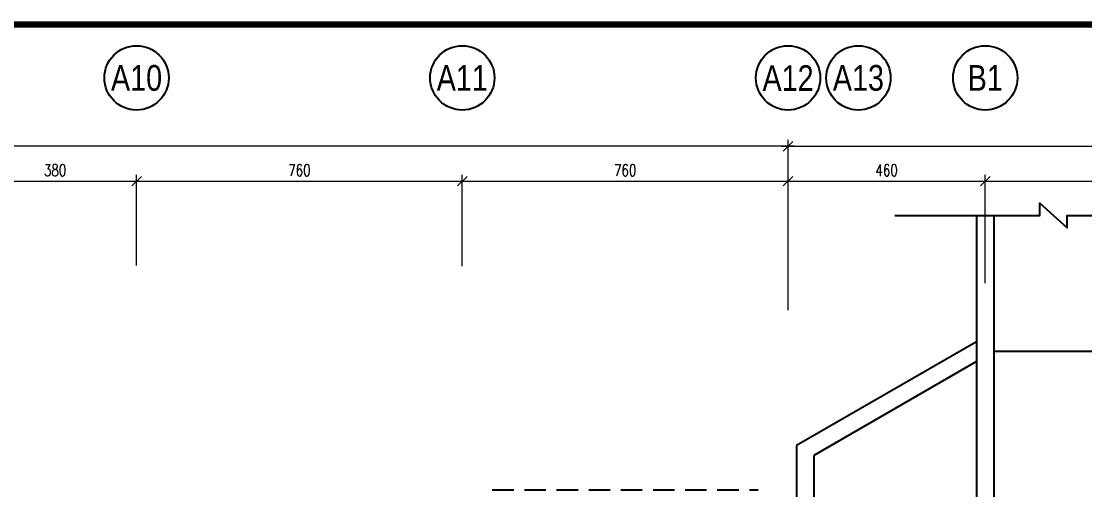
# Model space of a CAD drawing. Extents: x 278386 to 404536, y 8015 to 97114.
# Drawn here: x 335938 to 360749, y 83535 to 94472 of the extents above; entities that cross this region are included whole.
import ezdxf
from ezdxf.enums import TextEntityAlignment as Align

# ---------------------------------------------------------------- set-up
doc = ezdxf.new("R2010")
doc.units = 0
doc.header["$LTSCALE"] = 2
doc.header["$MEASUREMENT"] = 0
doc.linetypes.add('1-BLOCK-A_FLOOR PLAN$0$HIDDEN', pattern=[0.375, 0.25, -0.125])
doc.linetypes.add('1-BLOCK-A_FLOOR PLAN$0$HIDDEN2', pattern=[0.1875, 0.125, -0.0625])
doc.layers.get('0').update_dxf_attribs({"color": 1})
for name, color, linetype in [('1-BLOCK-A_FLOOR PLAN$0$ARCH', 1, '1-BLOCK-A_FLOOR PLAN$0$HIDDEN2'), ('1-BLOCK-A_FLOOR PLAN$0$AXIS-NOS', 1, 'Continuous'), ('1-BLOCK-A_FLOOR PLAN$0$Callouts', 9, 'Continuous'), ('1-BLOCK-A_FLOOR PLAN$0$ROAD', 1, 'Continuous'), ('1-BLOCK-A_FLOOR PLAN$0$Stairs', 1, 'Continuous'), ('ext', 93, 'Continuous'), ('TITLE-A$0$-ABC', 1, 'Continuous'), ('TITLE-A$0$1-BLOCK-A_FLOOR PLAN$0$ROAD', 1, 'Continuous')]:
    doc.layers.add(name, color=color, linetype=linetype)
doc.layers.add('1-BLOCK-A_FLOOR PLAN$0$AXDIM', color=1, linetype='Continuous', lineweight=13)
doc.styles.add('1-BLOCK-A_FLOOR PLAN$0$ARIAL', font='arial.ttf', dxfattribs={"width": 0.8})
doc.styles.add('1-BLOCK-A_FLOOR PLAN$0$DIMTEXT', font='romans.shx', dxfattribs={"width": 0.75})
doc.styles.add('1-BLOCK-A_FLOOR PLAN$0$TITLE', font='arial.ttf')

# ---------------------------------------------------------------- blocks, each defined once
blk = doc.blocks.new('1-BLOCK-A_FLOOR PLAN$0$GRID')
at = {"layer": '1-BLOCK-A_FLOOR PLAN$0$AXIS-NOS', "linetype": 'Continuous'}
blk.add_circle((0, 0), 5, dxfattribs=at)
at = {"layer": '1-BLOCK-A_FLOOR PLAN$0$AXIS-NOS', "linetype": 'Continuous', "style": '1-BLOCK-A_FLOOR PLAN$0$ARIAL', "width": 0.8}
blk.add_attdef('GRID', text='', height=4, dxfattribs=at).set_placement((0, 0), align=Align.MIDDLE)
blk = doc.blocks.new('1-BLOCK-A_FLOOR PLAN$0$_Oblique')
at = {"color": 0, "linetype": 'ByBlock', "lineweight": -2}
blk.add_line((-0.5, -0.5), (0.5, 0.5), dxfattribs=at)
blk = doc.blocks.new('1-BLOCK-A_FLOOR PLAN', base_point=(138.43, 17.087))
at = {"layer": '1-BLOCK-A_FLOOR PLAN$0$ARCH', "color": 8, "linetype": '1-BLOCK-A_FLOOR PLAN$0$HIDDEN'}
blk.add_line((83, 90.3), (89.2, 90.3), dxfattribs=at)
at = {"layer": '1-BLOCK-A_FLOOR PLAN$0$AXDIM', "color": 9, "true_color": 0xbababa}
for p, q in [((90.05, 98.317), (36.55, 98.317)), ((89.75, 98.317), (110.25, 98.317)), ((89.9, 97.579), (89.9, 98.467)), ((89.9, 97.979), (89.9, 98.467)), ((74.7, 95.533), (74.7, 97.654)), ((74.7, 95.533), (74.7, 97.654)), ((82.3, 95.518), (82.3, 97.654)), ((82.3, 95.518), (82.3, 97.654)), ((89.9, 94.492), (89.9, 97.654)), ((89.9, 94.492), (89.9, 97.654)), ((94.5, 95.126), (94.5, 97.654)), ((94.5, 95.126), (94.5, 97.654))]:
    blk.add_line(p, q, dxfattribs=at)
at = {"layer": '1-BLOCK-A_FLOOR PLAN$0$AXDIM', "color": 8}
for p, q in [((70.75, 97.504), (74.85, 97.504)), ((74.55, 97.504), (82.45, 97.504)), ((82.15, 97.504), (90.05, 97.504)), ((89.75, 97.504), (94.65, 97.504)), ((94.35, 97.504), (105.65, 97.504))]:
    blk.add_line(p, q, dxfattribs=at)
at = {"layer": '1-BLOCK-A_FLOOR PLAN$0$Callouts', "color": 8}
blk.add_lwpolyline([(92.392, 96.699), (95.776, 96.699), (95.776, 96.993), (96.413, 96.412), (96.413, 96.699), (103.384, 96.699), (103.384, 96.993), (104.021, 96.412), (104.021, 96.716), (107.348, 96.716)], dxfattribs=at)
at = {"layer": '1-BLOCK-A_FLOOR PLAN$0$ROAD', "color": 8}
blk.add_line((94.7, 96.509), (94.7, 95.5), dxfattribs=at)
at = {"layer": '1-BLOCK-A_FLOOR PLAN$0$Stairs', "color": 8}
for p, q in [((94.3, 96.699), (94.3, 89.1)), ((94.7, 96.699), (94.7, 89.1)), ((94.3, 93.756), (90.1, 91.331)), ((94.3, 93.294), (90.5, 91.1)), ((105.3, 93.525), (94.7, 93.525)), ((90.1, 91.331), (90.1, 89.1)), ((90.5, 91.1), (90.5, 89.1))]:
    blk.add_line(p, q, dxfattribs=at)
at = {"layer": '1-BLOCK-A_FLOOR PLAN$0$AXDIM', "color": 9, "true_color": 0xbababa, "xscale": 0.225, "yscale": 0.225, "zscale": 0.225, "rotation": 180}
for p in [(89.9, 98.317), (74.7, 97.504), (82.3, 97.504), (89.9, 97.504), (94.5, 97.504)]:
    blk.add_blockref('1-BLOCK-A_FLOOR PLAN$0$_Oblique', p, dxfattribs=at)
at = {"layer": '1-BLOCK-A_FLOOR PLAN$0$AXDIM', "color": 9, "true_color": 0xbababa, "xscale": 0.225, "yscale": 0.225, "zscale": 0.225}
for p in [(89.9, 98.317), (74.7, 97.504), (82.3, 97.504), (89.9, 97.504), (94.5, 97.504)]:
    blk.add_blockref('1-BLOCK-A_FLOOR PLAN$0$_Oblique', p, dxfattribs=at)
at = {"layer": '1-BLOCK-A_FLOOR PLAN$0$AXIS-NOS', "color": 8}
ref = blk.add_blockref('1-BLOCK-A_FLOOR PLAN$0$GRID', (74.7, 99.915), dxfattribs=dict(at, xscale=0.1500000000000021, yscale=0.1500000000000021, zscale=0.1500000000000021))
ref.add_attrib('GRID', 'A10', dxfattribs={"height": 0.6, "style": '1-BLOCK-A_FLOOR PLAN$0$TITLE', "width": 0.8}).set_placement((74.7, 99.915), align=Align.MIDDLE)
ref = blk.add_blockref('1-BLOCK-A_FLOOR PLAN$0$GRID', (82.3, 99.915), dxfattribs=dict(at, xscale=0.1500000000000021, yscale=0.1500000000000021, zscale=0.1500000000000021))
ref.add_attrib('GRID', 'A11', dxfattribs={"height": 0.6, "style": '1-BLOCK-A_FLOOR PLAN$0$TITLE', "width": 0.8}).set_placement((82.3, 99.915), align=Align.MIDDLE)
ref = blk.add_blockref('1-BLOCK-A_FLOOR PLAN$0$GRID', (89.9, 99.915), dxfattribs=dict(at, xscale=0.1500000000000021, yscale=0.1500000000000021, zscale=0.1500000000000021))
ref.add_attrib('GRID', 'A12', dxfattribs={"height": 0.6, "style": '1-BLOCK-A_FLOOR PLAN$0$TITLE', "width": 0.8}).set_placement((89.9, 99.915), align=Align.MIDDLE)
ref = blk.add_blockref('1-BLOCK-A_FLOOR PLAN$0$GRID', (91.541, 99.915), dxfattribs=dict(at, xscale=0.1500000000000021, yscale=0.1500000000000021, zscale=0.1500000000000021))
ref.add_attrib('GRID', 'A13', dxfattribs={"height": 0.6, "style": '1-BLOCK-A_FLOOR PLAN$0$TITLE', "width": 0.8}).set_placement((91.541, 99.915), align=Align.MIDDLE)
ref = blk.add_blockref('1-BLOCK-A_FLOOR PLAN$0$GRID', (94.5, 99.915), dxfattribs=dict(at, xscale=0.1500000000000021, yscale=0.1500000000000021, zscale=0.1500000000000021))
ref.add_attrib('GRID', 'B1', dxfattribs={"height": 0.6, "style": '1-BLOCK-A_FLOOR PLAN$0$TITLE', "width": 0.8}).set_placement((94.5, 99.915), align=Align.MIDDLE)
at = {"layer": '1-BLOCK-A_FLOOR PLAN$0$AXDIM', "color": 9, "true_color": 0xbababa, "char_height": 0.27, "attachment_point": 5, "style": '1-BLOCK-A_FLOOR PLAN$0$DIMTEXT'}
for s, insert in [('\\A1;380', (72.8, 97.759)), ('\\A1;760', (78.5, 97.759)), ('\\A1;760', (86.1, 97.759)), ('\\A1;460', (92.2, 97.759))]:
    blk.add_mtext(s, dxfattribs=dict(at, insert=insert))
blk = doc.blocks.new('A$C51B27907')
blk.add_blockref('1-BLOCK-A_FLOOR PLAN', (123.971, 2.307))

msp = doc.modelspace()

# ---------------------------------------------------------------- linework, layer by layer
at = {"layer": 'TITLE-A$0$-ABC', "color": 3, "const_width": 150}
msp.add_lwpolyline([(282886, 94397), (402286, 94397), (402286, 10295), (282886, 10295)], close=True, dxfattribs=at)
at = {"layer": 'TITLE-A$0$1-BLOCK-A_FLOOR PLAN$0$ROAD'}
msp.add_arc((363923, 70118), 24330, 5.1431, 5.1431, dxfattribs=at)

# ---------------------------------------------------------------- block references
at = {"layer": 'ext', "linetype": 'Continuous', "xscale": 1000, "yscale": 1000, "zscale": 1000}
msp.add_blockref('A$C51B27907', (278386, 8015), dxfattribs=at)

doc.saveas('drawing.dxf')
